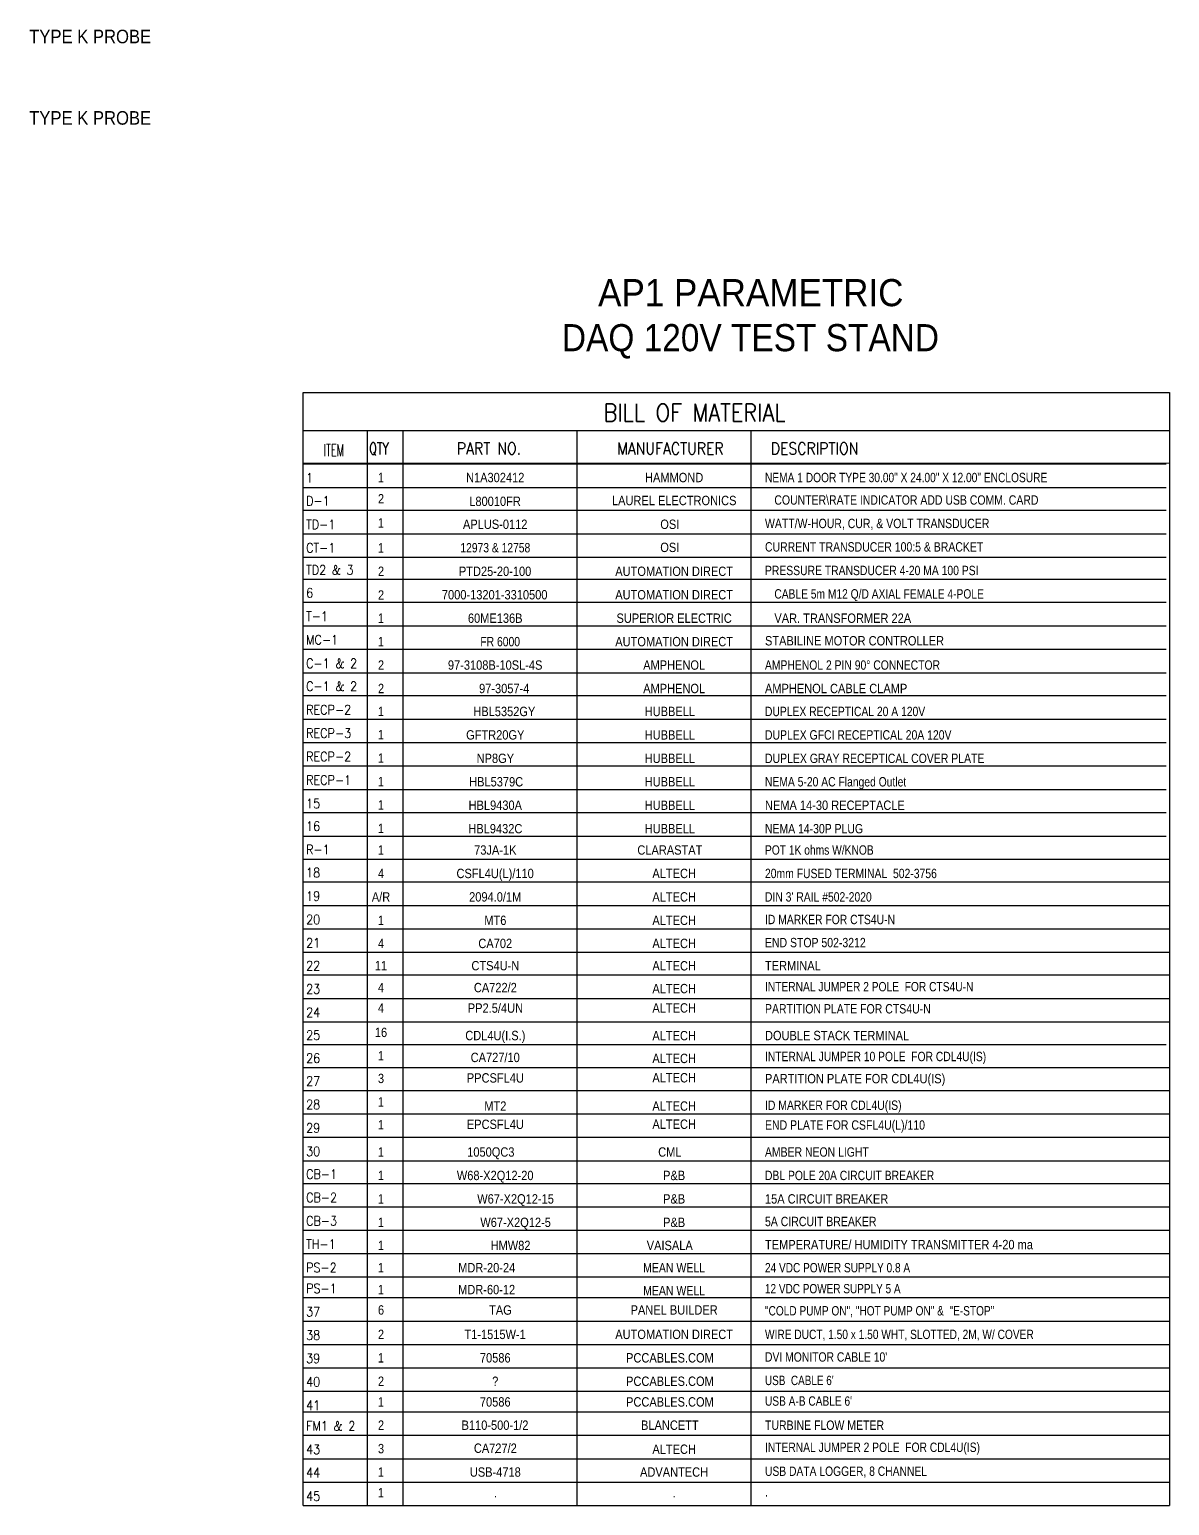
# Model space of a CAD drawing. Header units: inches. Extents: x 0.6 to 32.3, y 0.2 to 21.
# Drawn here: x 8.81 to 14.99, y 9.08 to 17.08 of the extents above; entities that cross this region are included whole.
import ezdxf

# ---------------------------------------------------------------- set-up
doc = ezdxf.new("R2010")
doc.units = ezdxf.units.IN
doc.header["$MEASUREMENT"] = 0
doc.layers.add('SLD-0', color=7, linetype='Continuous')
doc.layers.add('TEXT', color=4, linetype='Continuous')
doc.styles.add('SLDTEXTSTYLE14', font='TXT', dxfattribs={"width": 0.964286})
doc.styles.add('SLDTEXTSTYLE15', font='TXT', dxfattribs={"width": 0.921053})
doc.styles.add('SLDTEXTSTYLE2', font='TXT', dxfattribs={"width": 0.916667})
doc.styles.add('SLDTEXTSTYLE32', font='SIMPLEX', dxfattribs={"width": 0.875})
doc.styles.add('SLDTEXTSTYLE33', font='TXT', dxfattribs={"width": 0.825714})
doc.styles.add('SLDTEXTSTYLE34', font='TXT', dxfattribs={"width": 0.88})
doc.styles.add('SLDTEXTSTYLE35', font='SIMPLEX', dxfattribs={"width": 0.602718})
doc.styles.add('SLDTEXTSTYLE36', font='SIMPLEX', dxfattribs={"width": 0.689778})
doc.styles.add('SLDTEXTSTYLE37', font='TXT', dxfattribs={"width": 0.814857})
doc.styles.add('SLDTEXTSTYLE38', font='TXT', dxfattribs={"width": 0.837778})
doc.styles.add('SLDTEXTSTYLE39', font='TXT', dxfattribs={"width": 0.827586})
doc.styles.add('SLDTEXTSTYLE40', font='TXT', dxfattribs={"width": 0.835294})
doc.styles.add('SLDTEXTSTYLE41', font='TXT', dxfattribs={"width": 0.812941})
doc.styles.add('SLDTEXTSTYLE42', font='TXT', dxfattribs={"width": 0.830968})
doc.styles.add('SLDTEXTSTYLE43', font='TXT', dxfattribs={"width": 0.823704})
doc.styles.add('SLDTEXTSTYLE44', font='TXT', dxfattribs={"width": 0.836571})
doc.styles.add('SLDTEXTSTYLE45', font='TXT', dxfattribs={"width": 0.834762})
doc.styles.add('SLDTEXTSTYLE46', font='TXT', dxfattribs={"width": 0.816667})
doc.styles.add('SLDTEXTSTYLE47', font='TXT', dxfattribs={"width": 0.821538})
doc.styles.add('SLDTEXTSTYLE48', font='TXT', dxfattribs={"width": 0.797391})
doc.styles.add('SLDTEXTSTYLE49', font='TXT', dxfattribs={"width": 0.805854})
doc.styles.add('SLDTEXTSTYLE50', font='TXT', dxfattribs={"width": 0.810204})
doc.styles.add('SLDTEXTSTYLE51', font='TXT', dxfattribs={"width": 0.804})
doc.styles.add('SLDTEXTSTYLE52', font='TXT', dxfattribs={"width": 0.8325})
doc.styles.add('SLDTEXTSTYLE53', font='TXT', dxfattribs={"width": 0.792308})
doc.styles.add('SLDTEXTSTYLE54', font='TXT', dxfattribs={"width": 0.80875})
doc.styles.add('SLDTEXTSTYLE55', font='TXT', dxfattribs={"width": 0.82})
doc.styles.add('SLDTEXTSTYLE56', font='TXT', dxfattribs={"width": 0.830435})
doc.styles.add('SLDTEXTSTYLE57', font='TXT', dxfattribs={"width": 0.818378})

# ---------------------------------------------------------------- blocks, each defined once
blk = doc.blocks.new('SW_NOTE_21')
at = {"layer": 'TEXT', "color": 0, "char_height": 0.147059, "attachment_point": 2}
for s, insert, style in [('AP1 PARAMETRIC', (1.0196, 0.1896), 'SLDTEXTSTYLE14'), ('DAQ 120V TEST STAND', (1.0179, -0.0545), 'SLDTEXTSTYLE15')]:
    blk.add_mtext(s, dxfattribs=dict(at, insert=insert, style=style))

msp = doc.modelspace()

# ---------------------------------------------------------------- linework, layer by layer
at = {"layer": 'SLD-0', "linetype": 'Continuous'}
for p, q in [((10.2941, 15.1103), (14.9891, 15.1103)), ((10.2941, 14.9031), (14.9891, 14.9031)), ((10.2941, 14.723), (14.9713, 14.723)), ((10.2941, 14.5952), (14.9713, 14.5952)), ((10.2941, 14.4708), (14.9713, 14.4708)), ((10.2941, 14.3437), (14.9713, 14.3437)), ((10.2941, 14.2166), (14.9713, 14.2166)), ((10.2941, 14.097), (14.9713, 14.097)), ((10.2941, 13.9725), (14.9713, 13.9725)), ((10.2941, 13.8455), (14.9713, 13.8455)), ((10.2941, 13.7184), (14.9713, 13.7184)), ((10.2941, 13.5906), (14.9713, 13.5906)), ((10.2941, 13.4662), (14.9713, 13.4662)), ((10.2941, 13.3391), (14.9713, 13.3391)), ((10.2941, 13.2121), (14.9713, 13.2121)), ((10.2941, 13.085), (14.9713, 13.085)), ((10.2941, 12.958), (14.9713, 12.958)), ((10.2941, 12.8322), (14.9713, 12.8322)), ((10.2941, 12.7051), (14.9713, 12.7051)), ((10.2941, 12.5807), (14.9891, 12.5807)), ((10.2941, 12.4562), (14.9891, 12.4562)), ((10.2941, 12.3292), (14.9891, 12.3292)), ((10.2941, 12.2021), (14.9891, 12.2021)), ((10.2941, 12.0751), (14.9891, 12.0751)), ((10.2941, 11.9525), (14.9891, 11.9525)), ((10.2941, 11.8254), (14.9891, 11.8254)), ((10.2941, 11.6984), (14.9891, 11.6984)), ((10.2941, 11.5751), (14.9713, 11.5751)), ((10.2941, 11.4506), (14.9891, 11.4506)), ((10.2941, 11.3262), (14.9891, 11.3262)), ((10.2941, 11.1991), (14.9891, 11.1991)), ((10.2941, 11.0721), (14.9891, 11.0721)), ((10.2941, 10.945), (14.9891, 10.945)), ((10.2941, 10.8224), (14.9891, 10.8224)), ((10.2941, 10.6954), (14.9891, 10.6954)), ((10.2941, 10.5683), (14.9891, 10.5683)), ((10.2941, 10.4421), (14.9891, 10.4421)), ((10.2941, 10.315), (14.9891, 10.315)), ((10.2941, 10.2032), (14.9891, 10.2032)), ((10.2941, 10.0761), (14.9891, 10.0761)), ((10.2941, 9.949), (14.9891, 9.949)), ((10.2941, 9.8228), (14.9891, 9.8228)), ((10.2941, 9.6957), (14.9891, 9.6957)), ((10.2941, 9.5839), (14.9891, 9.5839)), ((10.2941, 9.4568), (14.9891, 9.4568)), ((10.2941, 9.3298), (14.9891, 9.3298)), ((10.2941, 9.2035), (14.9891, 9.2035)), ((10.2941, 9.0765), (14.9891, 9.0765))]:
    msp.add_line(p, q, dxfattribs=at)
at = {"layer": 'SLD-0'}
for p, q in [((10.2941, 9.0765), (10.2941, 15.1103)), ((14.9891, 15.1103), (14.9891, 9.0765)), ((10.6427, 9.0765), (10.6427, 14.9031)), ((10.8362, 9.0765), (10.8362, 14.9031)), ((11.7796, 9.0765), (11.7796, 14.9031)), ((12.7231, 9.0765), (12.7231, 14.9031))]:
    msp.add_line(p, q, dxfattribs=at)
at = {"layer": 'SLD-0', "linetype": 'Continuous', "lineweight": 0}
msp.add_line((14.9891, 14.7271), (10.2941, 14.7271), dxfattribs=at)

# ---------------------------------------------------------------- block references
at = {"layer": 'TEXT'}
msp.add_blockref('SW_NOTE_21', (11.7008, 15.5347), dxfattribs=at)

# ---------------------------------------------------------------- texts
at = {"layer": 'SLD-0'}
for s, insert, char_height, attachment_point, style in [('BILL OF MATERIAL', (12.4158, 15.048), 0.095294, 2, 'SLDTEXTSTYLE32'), ('ITEM', (10.4062, 14.8286), 0.06353, 1, 'SLDTEXTSTYLE35'), ('QTY', (10.6532, 14.8378), 0.06353, 1, 'SLDTEXTSTYLE36'), ('PART NO.', (11.3018, 14.8378), 0.06353, 2, 'SLDTEXTSTYLE32'), ('MANUFACTURER', (12.285, 14.8378), 0.063529, 2, 'SLDTEXTSTYLE32'), ('DESCRIPTION', (12.8291, 14.8378), 0.063529, 1, 'SLDTEXTSTYLE32'), ('1', (10.3109, 14.6721), 0.0508, 1, 'SLDTEXTSTYLE32'), ('1', (10.7165, 14.674), 0.0508, 2, 'SLDTEXTSTYLE34'), ('N1A302412', (11.3355, 14.674), 0.05082, 2, 'SLDTEXTSTYLE34'), ('HAMMOND', (12.3052, 14.674), 0.05082, 2, 'SLDTEXTSTYLE34'), ('NEMA 1 DOOR TYPE 30.00" X 24.00" X 12.00" ENCLOSURE', (12.7973, 14.674), 0.050824, 1, 'SLDTEXTSTYLE41'), ('D-1', (10.3109, 14.5469), 0.05082, 1, 'SLDTEXTSTYLE32'), ('2', (10.7168, 14.5589), 0.0508, 2, 'SLDTEXTSTYLE34'), ('L80010FR', (11.3347, 14.545), 0.05082, 2, 'SLDTEXTSTYLE34'), ('LAUREL ELECTRONICS', (12.3054, 14.5495), 0.050824, 2, 'SLDTEXTSTYLE34'), ('COUNTER\\\\RATE INDICATOR ADD USB COMM. CARD', (12.8482, 14.5522), 0.050824, 1, 'SLDTEXTSTYLE45'), ('TD-1', (10.3109, 14.4198), 0.05082, 1, 'SLDTEXTSTYLE32'), ('1', (10.7165, 14.428), 0.0508, 2, 'SLDTEXTSTYLE34'), ('APLUS-0112', (11.3355, 14.4206), 0.05082, 2, 'SLDTEXTSTYLE34'), ('OSI', (12.2816, 14.4206), 0.05082, 2, 'SLDTEXTSTYLE34'), ('WATT/W-HOUR, CUR, & VOLT TRANSDUCER', (12.7973, 14.4251), 0.050824, 1, 'SLDTEXTSTYLE44'), ('CT-1', (10.3109, 14.2928), 0.05082, 1, 'SLDTEXTSTYLE32'), ('1', (10.7165, 14.2928), 0.0508, 2, 'SLDTEXTSTYLE34'), ('12973 & 12758', (11.3361, 14.2935), 0.050824, 2, 'SLDTEXTSTYLE47'), ('OSI', (12.2816, 14.2954), 0.05082, 2, 'SLDTEXTSTYLE34'), ('CURRENT TRANSDUCER 100:5 & BRACKET', (12.7973, 14.2981), 0.050824, 1, 'SLDTEXTSTYLE40'), ('TD2 & 3', (10.3109, 14.1731), 0.05082, 1, 'SLDTEXTSTYLE32'), ('2', (10.7168, 14.1657), 0.0508, 2, 'SLDTEXTSTYLE34'), ('PTD25-20-100', (11.3349, 14.1657), 0.050824, 2, 'SLDTEXTSTYLE34'), ('AUTOMATION DIRECT', (12.3051, 14.1657), 0.050824, 2, 'SLDTEXTSTYLE34'), ('PRESSURE TRANSDUCER 4-20 MA 100 PSI', (12.7973, 14.1703), 0.050824, 1, 'SLDTEXTSTYLE33'), ('6', (10.3109, 14.0487), 0.0508, 1, 'SLDTEXTSTYLE32'), ('2', (10.7168, 14.0372), 0.0508, 2, 'SLDTEXTSTYLE34'), ('7000-13201-3310500', (11.3327, 14.0387), 0.050824, 2, 'SLDTEXTSTYLE34'), ('AUTOMATION DIRECT', (12.3051, 14.0387), 0.050824, 2, 'SLDTEXTSTYLE34'), ('CABLE 5m M12 Q/D AXIAL FEMALE 4-POLE', (12.8482, 14.0432), 0.050824, 1, 'SLDTEXTSTYLE46'), ('T-1', (10.3109, 13.9216), 0.05082, 1, 'SLDTEXTSTYLE32'), ('1', (10.7165, 13.9116), 0.0508, 2, 'SLDTEXTSTYLE34'), ('60ME136B', (11.3357, 13.9116), 0.05082, 2, 'SLDTEXTSTYLE34'), ('SUPERIOR ELECTRIC', (12.3051, 13.9116), 0.050824, 2, 'SLDTEXTSTYLE34'), ('VAR. TRANSFORMER 22A', (12.8482, 13.9116), 0.050824, 1, 'SLDTEXTSTYLE34'), ('MC-1', (10.3109, 13.7946), 0.05082, 1, 'SLDTEXTSTYLE32'), ('1', (10.7165, 13.7845), 0.0508, 2, 'SLDTEXTSTYLE34'), ('FR 6000', (11.3625, 13.7845), 0.05082, 2, 'SLDTEXTSTYLE33'), ('AUTOMATION DIRECT', (12.3051, 13.7845), 0.050824, 2, 'SLDTEXTSTYLE34'), ('STABILINE MOTOR CONTROLLER', (12.7973, 13.7891), 0.050824, 1, 'SLDTEXTSTYLE34'), ('C-1 & 2', (10.3109, 13.6668), 0.05082, 1, 'SLDTEXTSTYLE32'), ('2', (10.7168, 13.6575), 0.0508, 2, 'SLDTEXTSTYLE34'), ('97-3108B-10SL-4S', (11.3353, 13.6575), 0.050824, 2, 'SLDTEXTSTYLE34'), ('AMPHENOL', (12.3053, 13.6575), 0.05082, 2, 'SLDTEXTSTYLE34'), ('AMPHENOL 2 PIN 90° CONNECTOR', (12.7973, 13.6575), 0.050824, 1, 'SLDTEXTSTYLE33'), ('C-1 & 2', (10.3109, 13.5423), 0.05082, 1, 'SLDTEXTSTYLE32'), ('2', (10.7168, 13.5304), 0.0508, 2, 'SLDTEXTSTYLE34'), ('97-3057-4', (11.3844, 13.5304), 0.05082, 2, 'SLDTEXTSTYLE34'), ('AMPHENOL', (12.3053, 13.5304), 0.05082, 2, 'SLDTEXTSTYLE34'), ('AMPHENOL CABLE CLAMP', (12.7973, 13.5304), 0.050824, 1, 'SLDTEXTSTYLE34'), ('RECP-2', (10.3109, 13.4153), 0.05082, 1, 'SLDTEXTSTYLE32'), ('1', (10.7165, 13.406), 0.0508, 2, 'SLDTEXTSTYLE34'), ('HBL5352GY', (11.3849, 13.406), 0.05082, 2, 'SLDTEXTSTYLE34'), ('HUBBELL', (12.282, 13.406), 0.05082, 2, 'SLDTEXTSTYLE34'), ('DUPLEX RECEPTICAL 20 A 120V', (12.7973, 13.406), 0.050824, 1, 'SLDTEXTSTYLE43'), ('RECP-3', (10.3109, 13.2882), 0.05082, 1, 'SLDTEXTSTYLE32'), ('1', (10.7165, 13.2802), 0.0508, 2, 'SLDTEXTSTYLE34'), ('GFTR20GY', (11.3359, 13.2789), 0.05082, 2, 'SLDTEXTSTYLE34'), ('HUBBELL', (12.282, 13.2789), 0.05082, 2, 'SLDTEXTSTYLE34'), ('DUPLEX GFCI RECEPTICAL 20A 120V', (12.7973, 13.2789), 0.050824, 1, 'SLDTEXTSTYLE42'), ('RECP-2', (10.3109, 13.1612), 0.05082, 1, 'SLDTEXTSTYLE32'), ('1', (10.7165, 13.1532), 0.0508, 2, 'SLDTEXTSTYLE34'), ('NP8GY', (11.3363, 13.1518), 0.05082, 2, 'SLDTEXTSTYLE34'), ('HUBBELL', (12.282, 13.1518), 0.05082, 2, 'SLDTEXTSTYLE34'), ('DUPLEX GRAY RECEPTICAL COVER PLATE', (12.7973, 13.1518), 0.050824, 1, 'SLDTEXTSTYLE40'), ('RECP-1', (10.3109, 13.0341), 0.05082, 1, 'SLDTEXTSTYLE32'), ('1', (10.7165, 13.0261), 0.0508, 2, 'SLDTEXTSTYLE34'), ('HBL5379C', (11.3407, 13.0248), 0.05082, 2, 'SLDTEXTSTYLE34'), ('HUBBELL', (12.282, 13.0248), 0.05082, 2, 'SLDTEXTSTYLE34'), ('NEMA 5-20 AC Flanged Outlet', (12.7973, 13.0248), 0.050824, 1, 'SLDTEXTSTYLE43'), ('15', (10.3109, 12.9071), 0.05082, 1, 'SLDTEXTSTYLE32'), ('1', (10.7165, 12.8991), 0.0508, 2, 'SLDTEXTSTYLE34'), ('HBL9430A', (11.3359, 12.8977), 0.05082, 2, 'SLDTEXTSTYLE34'), ('HUBBELL', (12.282, 12.8977), 0.05082, 2, 'SLDTEXTSTYLE34'), ('NEMA 14-30 RECEPTACLE', (12.7973, 12.8977), 0.050824, 1, 'SLDTEXTSTYLE34'), ('16', (10.3109, 12.7839), 0.05082, 1, 'SLDTEXTSTYLE32'), ('1', (10.7165, 12.772), 0.0508, 2, 'SLDTEXTSTYLE34'), ('HBL9432C', (11.3364, 12.7706), 0.05082, 2, 'SLDTEXTSTYLE34'), ('HUBBELL', (12.282, 12.7706), 0.05082, 2, 'SLDTEXTSTYLE34'), ('NEMA 14-30P PLUG', (12.7973, 12.7706), 0.050824, 1, 'SLDTEXTSTYLE52'), ('R-1', (10.3109, 12.6569), 0.05082, 1, 'SLDTEXTSTYLE32'), ('1', (10.7165, 12.655), 0.0508, 2, 'SLDTEXTSTYLE34'), ('73JA-1K', (11.3362, 12.655), 0.05082, 2, 'SLDTEXTSTYLE34'), ('CLARASTAT', (12.282, 12.655), 0.05082, 2, 'SLDTEXTSTYLE34'), ('POT 1K ohms W/KNOB', (12.7973, 12.655), 0.050824, 1, 'SLDTEXTSTYLE46'), ('18', (10.3109, 12.5324), 0.05082, 1, 'SLDTEXTSTYLE32'), ('4', (10.7168, 12.5279), 0.0508, 2, 'SLDTEXTSTYLE34'), ('CSFL4U(L)/110', (11.3352, 12.5279), 0.050824, 2, 'SLDTEXTSTYLE34'), ('ALTECH', (12.3052, 12.5279), 0.05082, 2, 'SLDTEXTSTYLE34'), ('20mm FUSED TERMINAL  502-3756', (12.7973, 12.5279), 0.050824, 1, 'SLDTEXTSTYLE39'), ('19', (10.3109, 12.4053), 0.05082, 1, 'SLDTEXTSTYLE32'), ('A/R', (10.7168, 12.4008), 0.05082, 2, 'SLDTEXTSTYLE34'), ('2094.0/1M', (11.3355, 12.4008), 0.05082, 2, 'SLDTEXTSTYLE34'), ('ALTECH', (12.3052, 12.4008), 0.05082, 2, 'SLDTEXTSTYLE34'), ("DIN 3' RAIL #502-2020", (12.7973, 12.4008), 0.050824, 1, 'SLDTEXTSTYLE33'), ('20', (10.3109, 12.2783), 0.05082, 1, 'SLDTEXTSTYLE32'), ('1', (10.7165, 12.2738), 0.0508, 2, 'SLDTEXTSTYLE34'), ('MT6', (11.3363, 12.2738), 0.05082, 2, 'SLDTEXTSTYLE34'), ('ALTECH', (12.3052, 12.2738), 0.05082, 2, 'SLDTEXTSTYLE34'), ('ID MARKER FOR CTS4U-N', (12.7973, 12.2783), 0.050824, 1, 'SLDTEXTSTYLE33'), ('21', (10.3109, 12.1512), 0.05082, 1, 'SLDTEXTSTYLE32'), ('4', (10.7168, 12.1485), 0.0508, 2, 'SLDTEXTSTYLE34'), ('CA702', (11.3358, 12.1485), 0.05082, 2, 'SLDTEXTSTYLE34'), ('ALTECH', (12.3052, 12.1485), 0.05082, 2, 'SLDTEXTSTYLE34'), ('END STOP 502-3212', (12.7973, 12.1531), 0.050824, 1, 'SLDTEXTSTYLE40'), ('22', (10.3109, 12.0278), 0.05082, 1, 'SLDTEXTSTYLE32'), ('11', (10.7163, 12.0279), 0.05082, 2, 'SLDTEXTSTYLE34'), ('CTS4U-N', (11.3364, 12.0279), 0.05082, 2, 'SLDTEXTSTYLE34'), ('ALTECH', (12.3052, 12.0272), 0.05082, 2, 'SLDTEXTSTYLE34'), ('TERMINAL', (12.7973, 12.0279), 0.05082, 1, 'SLDTEXTSTYLE34'), ('23', (10.3109, 11.9016), 0.05082, 1, 'SLDTEXTSTYLE32'), ('4', (10.7168, 11.9092), 0.0508, 2, 'SLDTEXTSTYLE34'), ('CA722/2', (11.3364, 11.9092), 0.05082, 2, 'SLDTEXTSTYLE34'), ('ALTECH', (12.3052, 11.9037), 0.05082, 2, 'SLDTEXTSTYLE34'), ('INTERNAL JUMPER 2 POLE  FOR CTS4U-N', (12.7973, 11.9142), 0.050824, 1, 'SLDTEXTSTYLE37'), ('24', (10.3109, 11.7745), 0.05082, 1, 'SLDTEXTSTYLE32'), ('4', (10.7168, 11.7989), 0.0508, 2, 'SLDTEXTSTYLE34'), ('PP2.5/4UN', (11.3367, 11.7982), 0.05082, 2, 'SLDTEXTSTYLE34'), ('ALTECH', (12.3052, 11.7989), 0.05082, 2, 'SLDTEXTSTYLE34'), ('PARTITION PLATE FOR CTS4U-N', (12.7973, 11.7943), 0.050824, 1, 'SLDTEXTSTYLE38'), ('25', (10.3109, 11.6511), 0.05082, 1, 'SLDTEXTSTYLE32'), ('16', (10.7166, 11.6664), 0.05082, 2, 'SLDTEXTSTYLE34'), ('CDL4U(I.S.)', (11.3362, 11.6493), 0.050824, 2, 'SLDTEXTSTYLE34'), ('ALTECH', (12.3052, 11.6486), 0.05082, 2, 'SLDTEXTSTYLE34'), ('DOUBLE STACK TERMINAL', (12.7973, 11.6493), 0.050824, 1, 'SLDTEXTSTYLE34'), ('26', (10.3109, 11.5268), 0.05082, 1, 'SLDTEXTSTYLE32'), ('1', (10.7165, 11.5394), 0.0508, 2, 'SLDTEXTSTYLE34'), ('CA727/10', (11.3357, 11.5306), 0.05082, 2, 'SLDTEXTSTYLE34'), ('ALTECH', (12.3052, 11.5252), 0.05082, 2, 'SLDTEXTSTYLE34'), ('INTERNAL JUMPER 10 POLE  FOR CDL4U(IS)', (12.7973, 11.5357), 0.050824, 1, 'SLDTEXTSTYLE55'), ('27', (10.3109, 11.4023), 0.05082, 1, 'SLDTEXTSTYLE32'), ('3', (10.7168, 11.4168), 0.0508, 2, 'SLDTEXTSTYLE34'), ('PPCSFL4U', (11.3364, 11.4196), 0.05082, 2, 'SLDTEXTSTYLE34'), ('ALTECH', (12.3052, 11.4203), 0.05082, 2, 'SLDTEXTSTYLE34'), ('PARTITION PLATE FOR CDL4U(IS)', (12.7973, 11.4157), 0.050824, 1, 'SLDTEXTSTYLE34'), ('1', (10.7165, 11.2897), 0.0508, 2, 'SLDTEXTSTYLE34'), ('28', (10.3109, 11.2753), 0.05082, 1, 'SLDTEXTSTYLE32'), ('MT2', (11.3363, 11.267), 0.05082, 2, 'SLDTEXTSTYLE34'), ('ALTECH', (12.3052, 11.267), 0.05082, 2, 'SLDTEXTSTYLE34'), ('ID MARKER FOR CDL4U(IS)', (12.7973, 11.2716), 0.050824, 1, 'SLDTEXTSTYLE56'), ('29', (10.3109, 11.1482), 0.05082, 1, 'SLDTEXTSTYLE32'), ('1', (10.7165, 11.1653), 0.0508, 2, 'SLDTEXTSTYLE34'), ('EPCSFL4U', (11.3364, 11.1681), 0.05082, 2, 'SLDTEXTSTYLE34'), ('ALTECH', (12.3052, 11.1688), 0.05082, 2, 'SLDTEXTSTYLE34'), ('END PLATE FOR CSFL4U(L)/110', (12.7973, 11.1642), 0.050824, 1, 'SLDTEXTSTYLE38'), ('30', (10.3109, 11.0212), 0.05082, 1, 'SLDTEXTSTYLE32'), ('1', (10.7165, 11.018), 0.0508, 2, 'SLDTEXTSTYLE34'), ('1050QC3', (11.3119, 11.0179), 0.05082, 2, 'SLDTEXTSTYLE34'), ('CML', (12.2818, 11.0179), 0.05082, 2, 'SLDTEXTSTYLE34'), ('AMBER NEON LIGHT', (12.7973, 11.0179), 0.050824, 1, 'SLDTEXTSTYLE52'), ('CB-1', (10.3109, 10.8978), 0.05082, 1, 'SLDTEXTSTYLE32'), ('1', (10.7165, 10.8909), 0.0508, 2, 'SLDTEXTSTYLE34'), ('W68-X2Q12-20', (11.3354, 10.8909), 0.050824, 2, 'SLDTEXTSTYLE34'), ('P&B', (12.3051, 10.8909), 0.05082, 2, 'SLDTEXTSTYLE34'), ('DBL POLE 20A CIRCUIT BREAKER', (12.7973, 10.8909), 0.050824, 1, 'SLDTEXTSTYLE33'), ('CB-2', (10.3109, 10.7715), 0.05082, 1, 'SLDTEXTSTYLE32'), ('1', (10.7165, 10.7638), 0.0508, 2, 'SLDTEXTSTYLE34'), ('W67-X2Q12-15', (11.4459, 10.7638), 0.050824, 2, 'SLDTEXTSTYLE34'), ('P&B', (12.3051, 10.7638), 0.05082, 2, 'SLDTEXTSTYLE34'), ('15A CIRCUIT BREAKER', (12.7973, 10.7638), 0.050824, 1, 'SLDTEXTSTYLE34'), ('CB-3', (10.3109, 10.6445), 0.05082, 1, 'SLDTEXTSTYLE32'), ('5A CIRCUIT BREAKER', (12.7973, 10.6413), 0.050824, 1, 'SLDTEXTSTYLE38'), ('1', (10.7165, 10.6368), 0.0508, 2, 'SLDTEXTSTYLE34'), ('W67-X2Q12-5', (11.4461, 10.6368), 0.050824, 2, 'SLDTEXTSTYLE34'), ('P&B', (12.3051, 10.6368), 0.05082, 2, 'SLDTEXTSTYLE34'), ('TH-1', (10.3109, 10.5182), 0.05082, 1, 'SLDTEXTSTYLE32'), ('1', (10.7165, 10.5115), 0.0508, 2, 'SLDTEXTSTYLE34'), ('HMW82', (11.4186, 10.5115), 0.05082, 2, 'SLDTEXTSTYLE34'), ('VAISALA', (12.2813, 10.5115), 0.05082, 2, 'SLDTEXTSTYLE34'), ('TEMPERATURE/ HUMIDITY TRANSMITTER 4-20 ma', (12.7973, 10.5161), 0.050824, 1, 'SLDTEXTSTYLE34'), ('PS-2', (10.3109, 10.3912), 0.05082, 1, 'SLDTEXTSTYLE32'), ('1', (10.7165, 10.3909), 0.0508, 2, 'SLDTEXTSTYLE34'), ('MDR-20-24', (11.2895, 10.3909), 0.05082, 2, 'SLDTEXTSTYLE34'), ('MEAN WELL', (12.3048, 10.3902), 0.05082, 2, 'SLDTEXTSTYLE38'), ('24 VDC POWER SUPPLY 0.8 A', (12.7973, 10.3909), 0.050824, 1, 'SLDTEXTSTYLE51'), ('PS-1', (10.3109, 10.2785), 0.05082, 1, 'SLDTEXTSTYLE32'), ('1', (10.7165, 10.2722), 0.0508, 2, 'SLDTEXTSTYLE34'), ('MDR-60-12', (11.2892, 10.2722), 0.05082, 2, 'SLDTEXTSTYLE34'), ('MEAN WELL', (12.3048, 10.2667), 0.05082, 2, 'SLDTEXTSTYLE38'), ('12 VDC POWER SUPPLY 5 A', (12.7973, 10.2772), 0.050824, 1, 'SLDTEXTSTYLE48'), ('6', (10.7168, 10.1619), 0.0508, 2, 'SLDTEXTSTYLE34'), ('TAG', (11.3638, 10.1612), 0.05082, 2, 'SLDTEXTSTYLE34'), ('PANEL BUILDER', (12.3052, 10.1619), 0.050824, 2, 'SLDTEXTSTYLE34'), ('37', (10.3109, 10.1523), 0.05082, 1, 'SLDTEXTSTYLE32'), ('"COLD PUMP ON", "HOT PUMP ON" &  "E-STOP"', (12.7973, 10.1573), 0.050824, 1, 'SLDTEXTSTYLE49'), ('38', (10.3109, 10.0252), 0.05082, 1, 'SLDTEXTSTYLE32'), ('2', (10.7168, 10.0294), 0.0508, 2, 'SLDTEXTSTYLE34'), ('T1-1515W-1', (11.3351, 10.0294), 0.05082, 2, 'SLDTEXTSTYLE34'), ('AUTOMATION DIRECT', (12.3051, 10.0294), 0.050824, 2, 'SLDTEXTSTYLE34'), ('WIRE DUCT, 1.50 x 1.50 WHT, SLOTTED, 2M, W/ COVER', (12.7973, 10.0294), 0.050824, 1, 'SLDTEXTSTYLE50'), ('39', (10.3109, 9.899), 0.05082, 1, 'SLDTEXTSTYLE32'), ('1', (10.7165, 9.9023), 0.0508, 2, 'SLDTEXTSTYLE34'), ('70586', (11.3358, 9.9023), 0.05082, 2, 'SLDTEXTSTYLE34'), ('PCCABLES.COM', (12.2823, 9.9023), 0.050824, 2, 'SLDTEXTSTYLE34'), ("DVI MONITOR CABLE 10'", (12.7973, 9.9069), 0.050824, 1, 'SLDTEXTSTYLE33'), ('40', (10.3109, 9.7719), 0.05082, 1, 'SLDTEXTSTYLE32'), ('2', (10.7168, 9.7753), 0.0508, 2, 'SLDTEXTSTYLE34'), ('?', (11.3357, 9.7753), 0.0508, 2, 'SLDTEXTSTYLE34'), ('PCCABLES.COM', (12.2823, 9.7753), 0.050824, 2, 'SLDTEXTSTYLE34'), ("USB  CABLE 6'", (12.7973, 9.7799), 0.050824, 1, 'SLDTEXTSTYLE53'), ('41', (10.3109, 9.6448), 0.05082, 1, 'SLDTEXTSTYLE32'), ('1', (10.7165, 9.6634), 0.0508, 2, 'SLDTEXTSTYLE34'), ('70586', (11.3358, 9.6634), 0.05082, 2, 'SLDTEXTSTYLE34'), ('PCCABLES.COM', (12.2823, 9.6634), 0.050824, 2, 'SLDTEXTSTYLE34'), ("USB A-B CABLE 6'", (12.7973, 9.668), 0.050824, 1, 'SLDTEXTSTYLE54'), ('FM1 & 2', (10.3109, 9.533), 0.05082, 1, 'SLDTEXTSTYLE32'), ('2', (10.7168, 9.5372), 0.0508, 2, 'SLDTEXTSTYLE34'), ('B110-500-1/2', (11.3344, 9.5372), 0.050824, 2, 'SLDTEXTSTYLE34'), ('BLANCETT', (12.282, 9.5372), 0.05082, 2, 'SLDTEXTSTYLE34'), ('TURBINE FLOW METER', (12.7973, 9.5372), 0.050824, 1, 'SLDTEXTSTYLE38'), ('43', (10.3109, 9.4059), 0.05082, 1, 'SLDTEXTSTYLE32'), ('3', (10.7168, 9.4101), 0.0508, 2, 'SLDTEXTSTYLE34'), ('CA727/2', (11.3364, 9.4124), 0.05082, 2, 'SLDTEXTSTYLE34'), ('.', (11.3364, 9.4101), 0.0508, 2, 'SLDTEXTSTYLE34'), ('ALTECH', (12.3052, 9.4069), 0.05082, 2, 'SLDTEXTSTYLE34'), ('.', (12.3052, 9.4101), 0.0508, 2, 'SLDTEXTSTYLE34'), ('INTERNAL JUMPER 2 POLE  FOR CDL4U(IS)', (12.7973, 9.4174), 0.050824, 1, 'SLDTEXTSTYLE57'), ('.', (12.7973, 9.4147), 0.0508, 1, 'SLDTEXTSTYLE34'), ('1', (10.7165, 9.2831), 0.0508, 2, 'SLDTEXTSTYLE34'), ('USB-4718', (11.3362, 9.2831), 0.05082, 2, 'SLDTEXTSTYLE34'), ('ADVANTECH', (12.3048, 9.2831), 0.05082, 2, 'SLDTEXTSTYLE34'), ('USB DATA LOGGER, 8 CHANNEL', (12.7973, 9.2876), 0.050824, 1, 'SLDTEXTSTYLE47'), ('44', (10.3109, 9.2797), 0.05082, 1, 'SLDTEXTSTYLE32'), ('45', (10.3109, 9.1526), 0.05082, 1, 'SLDTEXTSTYLE32'), ('1', (10.7165, 9.1712), 0.0508, 2, 'SLDTEXTSTYLE34'), ('.', (11.3364, 9.1712), 0.0508, 2, 'SLDTEXTSTYLE34'), ('.', (12.3052, 9.1712), 0.0508, 2, 'SLDTEXTSTYLE34'), ('.', (12.7973, 9.1758), 0.0508, 1, 'SLDTEXTSTYLE34')]:
    msp.add_mtext(s, dxfattribs=dict(at, insert=insert, char_height=char_height, attachment_point=attachment_point, style=style))
at = {"layer": 'TEXT', "char_height": 0.073529, "attachment_point": 1, "style": 'SLDTEXTSTYLE2'}
for insert in [(8.8102, 17.0759), (8.8102, 16.6347)]:
    msp.add_mtext('TYPE K PROBE', dxfattribs=dict(at, insert=insert))

doc.saveas('drawing.dxf')
